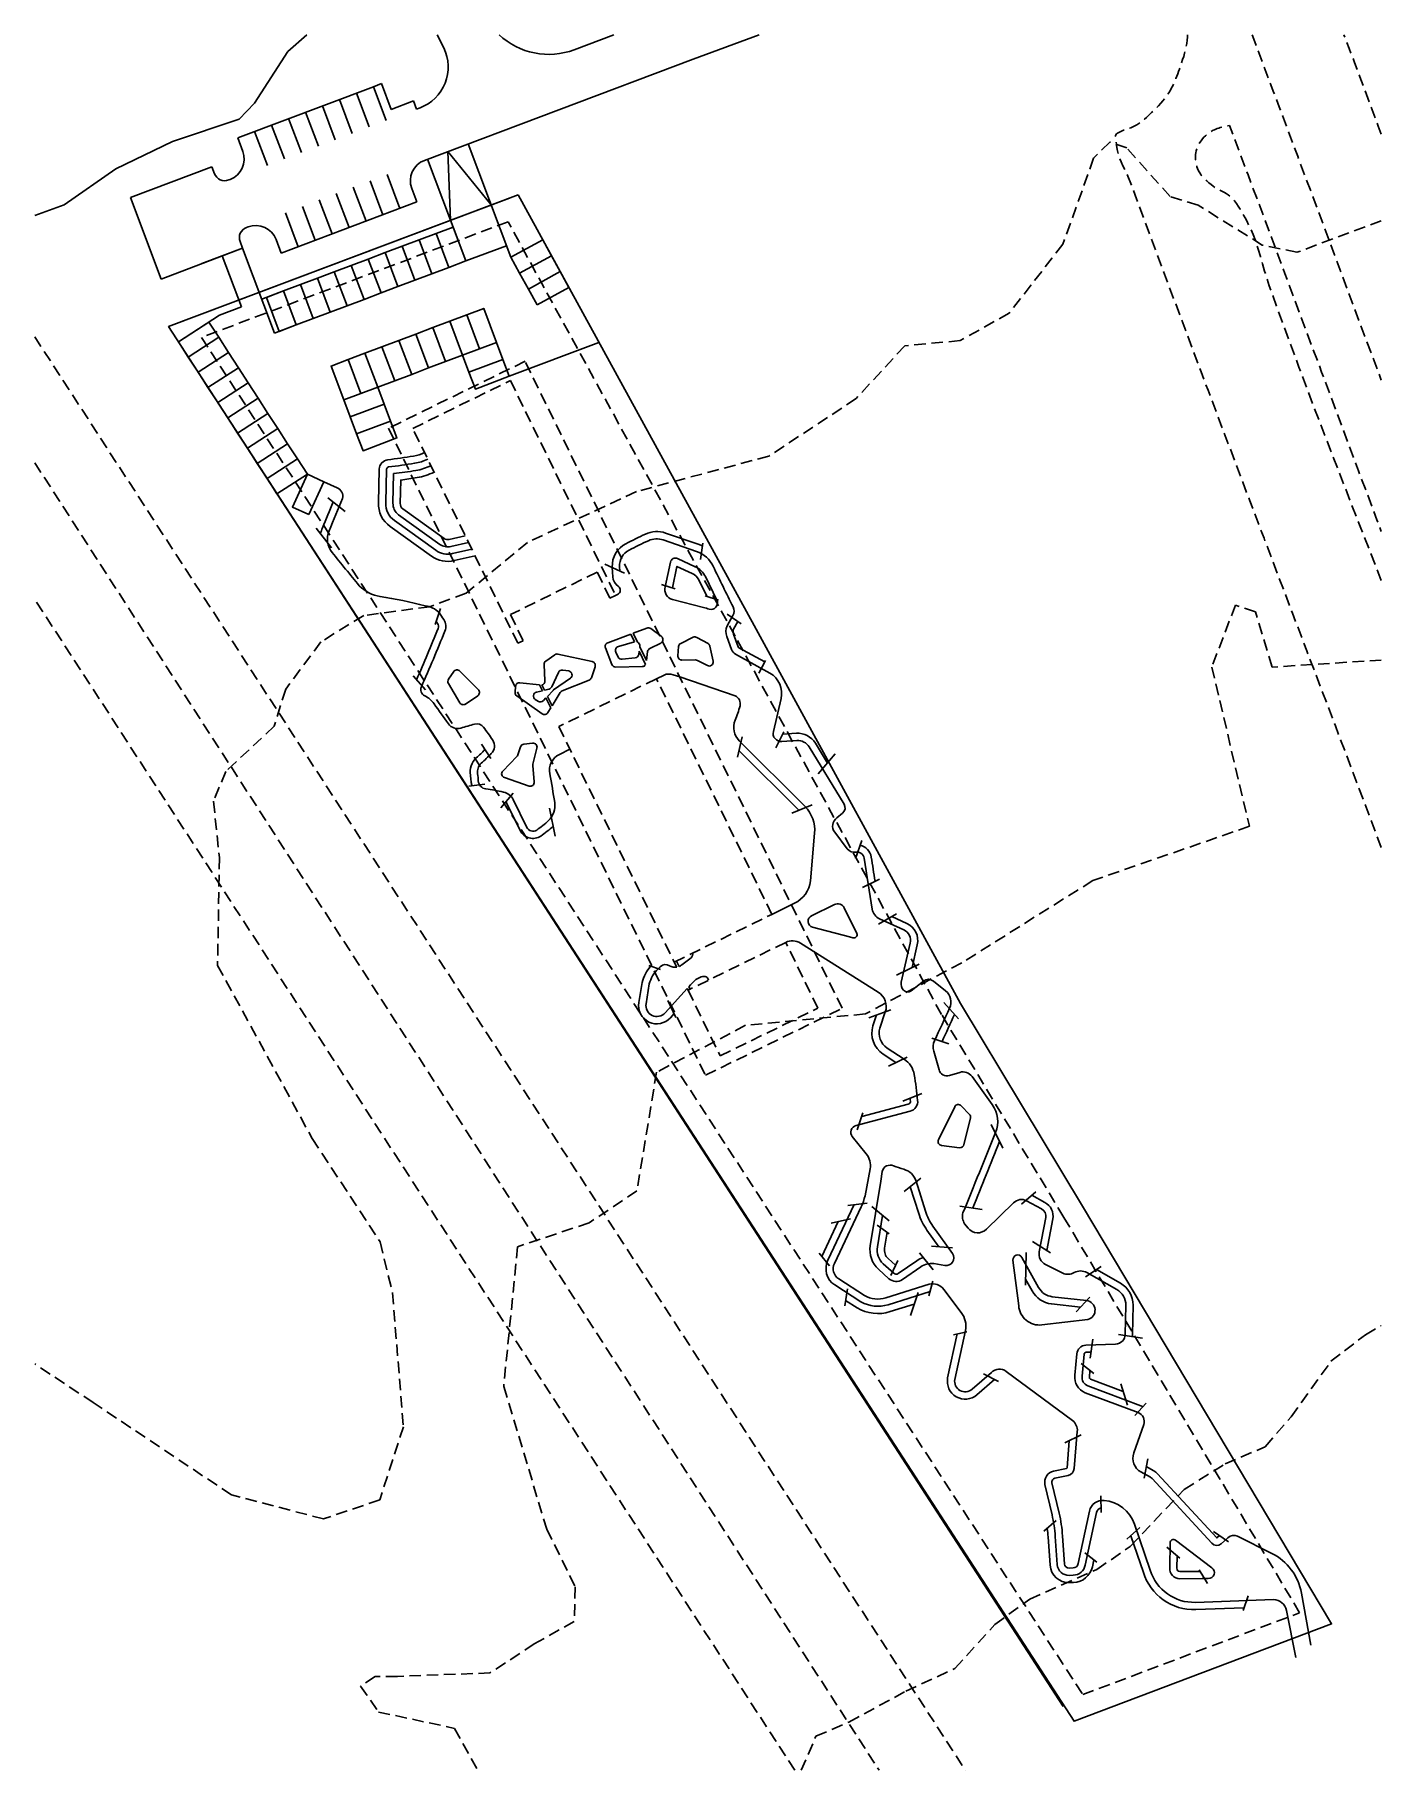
# Model space of a CAD drawing. Extents: x -52 to 133, y -185 to 55.
import ezdxf

# ---------------------------------------------------------------- set-up
doc = ezdxf.new("R2010")
doc.units = 0
doc.header["$LTSCALE"] = 0.25
doc.linetypes.add('HIDDEN', pattern=[9.525, 6.35, -3.175])
doc.layers.get('0').update_dxf_attribs({"linetype": 'CONTINUOUS'})
for name, color, linetype in [('EXISTENTE', 134, 'CONTINUOUS'), ('FINO', 150, 'CONTINUOUS'), ('TRACEJADO', 152, 'HIDDEN')]:
    doc.layers.add(name, color=color, linetype=linetype)

msp = doc.modelspace()

# ---------------------------------------------------------------- linework, layer by layer
msp.add_lwpolyline([(14.31, 32.67), (-33.9, 14.5), (91, -177.88), (126.51, -164.47), (92.17, -106.84), (75.32, -78.9), (46.86, -26.75)], close=True)
at = {"layer": 'EXISTENTE'}
for p, q in [((13.12, 32.22), (-33.9, 14.5)), ((-33.9, 14.5), (89.48, -175.86))]:
    msp.add_line(p, q, dxfattribs=at)
at = {"layer": 'EXISTENTE', "flags": 128}
msp.add_lwpolyline([(38.48, 51.4), (47.57, 54.76)], dxfattribs=at)
at = {"layer": 'FINO'}
for p, q in [((4.07, 52.95), (3.17, 54.76)), ((38.48, 51.4), (1.4, 37.42)), ((-5.65, 47.59), (-4.53, 48.01)), ((-4.53, 48.01), (-3.2, 44.46)), ((-24.36, 40.54), (-5.64, 47.59)), ((-3.2, 44.46), (-0.11, 45.62, 0)), ((-0.11, 45.62, 0), (0.31, 44.49)), ((0.31, 44.49), (0.8, 44.68)), ((-23.65, 38.67), (-24.36, 40.54)), ((7.43, 39.7), (13.32, 24.06)), ((-39.14, 32.29), (-27.91, 36.53)), ((-27.91, 36.53), (-27.56, 35.59)), ((1.82, 37.58), (7.11, 23.55)), ((-25.61, 34.72), (-25.4, 34.8)), ((-0.35, 33.56), (0.36, 31.69)), ((-34.91, 21.06), (-39.14, 32.29)), ((0.36, 31.69), (-18.36, 24.63)), ((-22.93, 28.25), (-23.16, 28.17)), ((-18.36, 24.63), (-19.06, 26.5)), ((-23.68, 25.3), (-34.91, 21.06)), ((-23.68, 25.3), (-29.3, 23.18)), ((-26.49, 24.24), (-23.84, 17.22)), ((-24.03, 26.23), (-23.68, 25.3)), ((-23.68, 25.3), (-19.27, 13.6)), ((7.11, 23.55), (12.72, 25.66)), ((-18.05, 19.41), (-21.04, 18.28)), ((-23.84, 17.22), (-26.85, 16.09)), ((-32.54, 12.4), (-26.85, 16.09)), ((-16.29, 14.73), (-19.27, 13.6)), ((13.1, 7.64), (25.47, 12.3)), ((-12.47, -6.9), (-10.64, -7.73)), ((-9.53, -11.02), (-11.94, -9.13)), ((-11.4, -16), (-13.54, -13.31)), ((39.45, -17.64), (39.78, -15.37)), ((28.97, -19.51), (26.3, -18.26)), ((36, -21.7), (34.11, -21.06)), ((41.96, -23.25), (40.12, -22.63)), ((2.86, -26.59), (3.61, -24.39)), ((45.08, -26.49), (43.13, -25.19)), ((29.85, -27.93), (30.38, -29.01)), ((30.17, -27.81), (30.76, -29.02)), ((31.01, -30.28), (31.9, -32.11)), ((31.09, -29.68), (32.01, -31.56)), ((48.45, -31.55), (47.54, -33.29)), ((1.53, -35.6), (-0.15, -33.68)), ((17.26, -34.92), (17.66, -35.73)), ((17.59, -34.93), (17.95, -35.66)), ((18.15, -36.73), (18.82, -38.1)), ((18.36, -36.51), (19, -37.81)), ((45.22, -42.1), (44.59, -44.9)), ((50.96, -41.4), (49.85, -43.59)), ((10.56, -45.1), (9.27, -43.1)), ((55.71, -47.22), (58.06, -44.44)), ((9.74, -48.63), (7.54, -48.88)), ((11.93, -51.9), (13.64, -49.88)), ((18.66, -51.93), (19.45, -55.78)), ((54.88, -51.49), (52.08, -52.61)), ((61.71, -56.41), (60.87, -58.86)), ((64.17, -61.73), (61.81, -62.89)), ((66.51, -66.51), (64.01, -67.93)), ((33.96, -74.21), (32.33, -73.65)), ((35.85, -73.18), (36.19, -73.87)), ((36.51, -73.78), (36.15, -73.04)), ((69.63, -73.44), (66.51, -74.96)), ((38.04, -76.91), (37.87, -76.56)), ((36.09, -80.79), (34.95, -78.45)), ((37.75, -77.05), (37.63, -76.82)), ((73.01, -78.76), (75.05, -80.99)), ((65.71, -79.76), (62.68, -80.85)), ((73.7, -84.44), (71.37, -83.64)), ((67.97, -86.27), (65.39, -87.54)), ((69.99, -91.31), (67.38, -92.37)), ((61.07, -96.32), (61.88, -93.97)), ((81.16, -98.85), (79.56, -95.57)), ((69.85, -102.99), (67.54, -104.83)), ((83.75, -106.57), (85.73, -104.85)), ((62.46, -106.43), (59.81, -106.73)), ((65.47, -108.85), (63.11, -106.87)), ((78.32, -107.29), (75.23, -106.82)), ((60.18, -108.59), (57.51, -109.16)), ((65.51, -110.64), (63.82, -109.46)), ((74.24, -112.6), (71.31, -112.37)), ((87.76, -113.26), (85.27, -111.72)), ((57.28, -115.07), (55.82, -113.3)), ((66.7, -114.32), (65.7, -116.4)), ((71.56, -115.6), (69.69, -113.28)), ((84.29, -117.72), (84.4, -113.22)), ((70.98, -119.19), (71.52, -117.19)), ((92.59, -116.6), (94.71, -115.16)), ((59.73, -118.26), (59.36, -120.6)), ((69.51, -118.74), (68.42, -121.94)), ((93.16, -119.39), (91.27, -121.41)), ((76.22, -124.17), (74.35, -124.59)), ((93.21, -127.82), (93.56, -125.19)), ((97.1, -124.55), (100.44, -125.04)), ((93.71, -129.93), (91.96, -128.55)), ((80.57, -131.01), (78.48, -129.96)), ((97.43, -131.34), (98.37, -134.31)), ((99.39, -135.73), (100.93, -134.03)), ((91.97, -138.39), (89.73, -139.48)), ((101.16, -141.69), (100.65, -144.34)), ((94.74, -149.1), (94.69, -146.79)), ((88.51, -150.2), (86.83, -151.69)), ((98.28, -152.79), (100.08, -151.15)), ((112.27, -153.16), (110.23, -151.73)), ((92.49, -154.65), (94.12, -155.96)), ((105.58, -155.38), (103.77, -153.89)), ((108.23, -157.02), (109.39, -158.87)), ((114.99, -160.59), (114.3, -162.62))]:
    msp.add_line(p, q, dxfattribs=at)
at = {"layer": 'FINO', "flags": 128}
for points in [[(-14.84, 54.76), (-17.44, 52.44), (-22.04, 45.34), (-24.16, 43.13), (-33.35, 40.02), (-41.16, 36.24), (-48.28, 31.28), (-52.35, 29.81)], [(-8.56, 41.15), (-10.32, 45.83)], [(-6.22, 42.03), (-7.98, 46.71)], [(-3.88, 42.92), (-5.64, 47.59)], [(-15.57, 38.51), (-17.34, 43.18)], [(-13.23, 39.39), (-15, 44.07)], [(-10.9, 40.27), (-12.66, 44.95)], [(-20.25, 36.74), (-22.02, 41.42)], [(-17.91, 37.62), (-19.68, 42.3)], [(-6.66, 29.04), (-8.43, 33.72)], [(-4.32, 29.92), (-6.09, 34.6)], [(-1.98, 30.81), (-3.75, 35.48)], [(-11.34, 27.28), (-13.11, 31.96)], [(-9, 28.16), (-10.77, 32.84)], [(-16.02, 25.51), (-17.78, 30.19)], [(-13.68, 26.4), (-15.44, 31.07)]]:
    msp.add_lwpolyline(points, dxfattribs=at)
msp.add_lwpolyline([(11.69, 54.76, 0.286054), (22.06, 52.69), (27.54, 54.76)], format="xyb", dxfattribs=at)
at = {"layer": 'FINO'}
for points in [[(10.6, 31.28), (4.62, 38.64), (4.99, 29.16)], [(53.03, -52.23), (44.79, -44.03)], [(37.87, -76.56), (38.11, -76.3)], [(56.2, -113.76), (58.47, -108.96)]]:
    msp.add_lwpolyline(points, dxfattribs=at)
for points in [[(2.43, 21.78), (0.09, 20.9), (-1.67, 25.58), (0.66, 26.46)], [(4.77, 22.66), (2.43, 21.78), (0.66, 26.46), (3, 27.34)], [(7.11, 23.55), (4.77, 22.66), (3, 27.34), (5.34, 28.22)], [(14.53, 21.87), (13.32, 24.06), (17.71, 26.46), (18.91, 24.27)], [(-2.25, 20.02), (-4.59, 19.14), (-6.35, 23.81), (-4.01, 24.7)], [(0.09, 20.9), (-2.25, 20.02), (-4.01, 24.7), (-1.67, 25.58)], [(15.73, 19.68), (14.53, 21.87), (18.91, 24.27), (20.11, 22.08)], [(-9.27, 17.37), (-11.61, 16.49), (-13.37, 21.17), (-11.03, 22.05)], [(-6.93, 18.25), (-9.27, 17.37), (-11.03, 22.05), (-8.69, 22.93)], [(-4.59, 19.14), (-6.93, 18.25), (-8.69, 22.93), (-6.35, 23.81)], [(16.93, 17.48), (15.73, 19.68), (20.11, 22.08), (21.31, 19.89)], [(-16.29, 14.73), (-18.63, 13.84), (-20.39, 18.52), (-18.05, 19.41)], [(-13.95, 15.61), (-16.29, 14.73), (-18.05, 19.41), (-15.71, 20.29)], [(-11.61, 16.49), (-13.95, 15.61), (-15.71, 20.29), (-13.37, 21.17)], [(11.34, 12.32), (9, 11.43), (7.24, 16.11), (9.58, 17)], [(-31.18, 10.3), (-32.54, 12.4), (-28.34, 15.12), (-26.98, 13.02)], [(6.66, 10.55), (4.32, 9.67), (2.56, 14.35), (4.9, 15.23)], [(9, 11.43), (6.66, 10.55), (4.9, 15.23), (7.24, 16.11)], [(-29.82, 8.21), (-31.18, 10.3), (-26.98, 13.02), (-25.62, 10.93)], [(-0.36, 7.91), (-2.7, 7.03), (-4.46, 11.7), (-2.12, 12.59)], [(1.98, 8.79), (-0.36, 7.91), (-2.12, 12.59), (0.22, 13.47)], [(4.32, 9.67), (1.98, 8.79), (0.22, 13.47), (2.56, 14.35)], [(11.34, 12.32), (12.22, 9.98), (7.54, 8.21), (6.66, 10.55)], [(-28.46, 6.11), (-29.82, 8.21), (-25.62, 10.93), (-24.26, 8.83)], [(-7.37, 5.26), (-9.71, 4.38), (-11.48, 9.06), (-9.14, 9.94)], [(-5.04, 6.14), (-7.37, 5.26), (-9.14, 9.94), (-6.8, 10.82)], [(-2.7, 7.03), (-5.04, 6.14), (-6.8, 10.82), (-4.46, 11.7)], [(12.22, 9.98), (13.1, 7.64), (8.43, 5.87), (7.54, 8.21)], [(-27.1, 4.01), (-28.46, 6.11), (-24.26, 8.83), (-22.9, 6.73)], [(-25.74, 1.91), (-27.1, 4.01), (-22.9, 6.73), (-21.54, 4.63)], [(-5.04, 6.14), (-4.15, 3.8), (-8.83, 2.04), (-9.71, 4.38)], [(-24.38, -0.19), (-25.74, 1.91), (-21.54, 4.63), (-20.18, 2.53)], [(-23.02, -2.28), (-24.38, -0.19), (-20.18, 2.53), (-18.82, 0.44)], [(-4.15, 3.8), (-3.27, 1.47), (-7.95, -0.3), (-8.83, 2.04)], [(-21.66, -4.38), (-23.02, -2.28), (-18.82, 0.44), (-17.47, -1.66)], [(-3.27, 1.47), (-2.39, -0.87), (-7.07, -2.64), (-7.95, -0.3)], [(-20.3, -6.48), (-21.66, -4.38), (-17.47, -1.66), (-16.11, -3.76)], [(-18.94, -8.58), (-20.3, -6.48), (-16.11, -3.76), (-14.75, -5.86)], [(-14.55, -11.44), (-16.82, -10.41), (-14.75, -5.86), (-12.47, -6.9)]]:
    msp.add_lwpolyline(points, close=True, dxfattribs=at)
for points in [[(8.38, -17.11), (5.51, -17.79, -0.215167), (2.37, -17.18), (-3.34, -13.08, -0.25109), (-4.94, -9.8), (-4.83, -5.16, -0.373889), (-3.66, -3.87, 0.01201), (-0.11, -3.37, 0.074148), (1.41, -2.88, 0.011084)], [(7.93, -16.19), (5.28, -16.82, -0.21489), (2.95, -16.36), (-2.75, -12.26, -0.251628), (-3.94, -9.83), (-3.83, -5.18, -0.373889), (-3.54, -4.87, 0.01201), (0.05, -4.36, 0.073983), (1.85, -3.78, 0.010262)], [(7.48, -15.27), (5.05, -15.84, -0.214414), (3.53, -15.55), (-2.17, -11.45, -0.252553), (-2.94, -9.86), (-2.85, -5.79, 0.010103), (0.22, -5.35, 0.073862), (2.29, -4.68, 0.009603)], [(7.03, -14.35), (4.82, -14.87, -0.213282), (4.11, -14.73), (-1.59, -10.64, -0.254799), (-1.94, -9.89), (-1.87, -6.67, 0.007322), (0.38, -6.33, 0.073771), (2.73, -5.58, 0.009059)], [(21.46, -43.81), (20.01, -44.52, 0.338726), (18.68, -47.19, -0.011209), (19.36, -51.16, -0.242677), (18.51, -53.64, -0.044238), (16.88, -54.95, -0.452142), (15.51, -54.59), (13.63, -50.75, 0.231203), (12.3, -49.71, 0.017096), (9.86, -49.28, -0.360033), (8.83, -48.17, 0.030067), (8.73, -47.2, -0.255614), (9.23, -45.74, 0.012619), (10.62, -44.4, 0.353345), (10.81, -42.57, 0.014357), (9.55, -40.76, 0.31197), (8.31, -40.34, 0.004727), (6.42, -40.89, -0.322375), (4.7, -40.3, 0.001636), (2.74, -37.55, 0.121341), (1.43, -36.44, -0.400612), (0.98, -35.18, 0.008615), (4.22, -27.51, 0.247421), (4.06, -25.91, 0.009264), (3.42, -24.96, 0.166218), (1.51, -24.02, 0.023508), (-4.71, -22.74, -0.154485), (-7.59, -21.25, -0.002299), (-11.34, -16.66, -0.276778), (-11.76, -13.66, 0.001045), (-9.9, -9.2, 0.000624)], [(-12.92, -14.08, -0.053784), (-12.68, -13.27, 0.003817), (-11.2, -9.7, 0.000341)], [(39.72, -15.76, 0.024091), (39.27, -15.57), (34.65, -13.98, 0.193743), (31.87, -14.13, 0.009956), (29.18, -15.45, 0.292726), (27.3, -18.68), (27.31, -18.73)], [(123.63, -167.39), (122.35, -160.2, 0.237021), (118.26, -154.74), (113.53, -152.38, 0.316935), (112.21, -152.57), (111.28, -153.4, -0.411894), (110, -153.33), (101.76, -144.42, 0.078973), (101.52, -144.23), (100.21, -143.5, -0.367731), (99.23, -140.88), (100.6, -136.96, 0.407896), (99.83, -135.31), (92.54, -132.57, -0.351777), (91.12, -130.16), (91.38, -127.19, -0.37296), (92.6, -126.01), (96.73, -125.86, 0.395379), (98.05, -124.52), (98.13, -120.48, 0.274683), (96.9, -118.33), (92.76, -116, 0.262906), (91.01, -116.01, -0.241117), (89.44, -116.08), (87.06, -114.87, -0.328464), (86.18, -113.13), (87.08, -108.42, 0.326302), (86.5, -107.2), (84.43, -106.09, 0.345984), (82.66, -106.4), (78.91, -110.01, -0.454726), (76.38, -109.86), (75.9, -109.28, -0.208541), (75.67, -107.74, 0.002852), (80.16, -96.67, 0.26227), (79.69, -92.83), (76.93, -88.96, 0.320889), (75.23, -88.38), (73.81, -88.82, -0.433112), (72.37, -88.01), (71.64, -85.45, -0.180101), (71.75, -84.01, 0.000641), (73.82, -79.52, 0.336991), (73.28, -77.11), (71.59, -75.78, 0.34456), (70.21, -75.78), (68.51, -77.12, -0.379508), (67.49, -77.06, -0.25542), (67.16, -75.95), (68.4, -70.56, 0.354759), (67.51, -68.73), (64.16, -67.19, -0.248844), (63.16, -65.87, -0.002172), (62.04, -58.84, 0.442491), (60.79, -58.02), (60.92, -57.99, -0.288036), (59.71, -57.54), (57.98, -55.26, -0.4204), (58.28, -53.28), (59.07, -52.62, 0.373913), (59.27, -51.37), (54.46, -43.49, 0.275358), (52.76, -42.6), (50.67, -42.73, -0.507664), (49.52, -41.36), (50.58, -36.82, 0.329854), (49.05, -33.3), (44.3, -30.67, -0.179863), (43.75, -30.03), (43.1, -28.26, -0.195402), (43.14, -26.8), (43.94, -25.36, 0.245422), (43.96, -24.17, -0.002432), (41.22, -18.57, 0.194912), (38.94, -16.51), (34.33, -14.93, 0.193743), (32.29, -15.04, 0.009956), (29.63, -16.34, 0.292689), (28.3, -18.63), (28.33, -19.21)], [(27.31, -18.73), (27.38, -20.03, 0.238719), (28.12, -21.32, -0.599837), (28.02, -22.45), (27.76, -22.58)], [(35.59, -21.56), (36.22, -18.58), (38.34, -19.55, -0.175006), (39.24, -20.43), (40.35, -22.7)], [(0.31, -34.21, 0.007968), (3.29, -27.14, 0.247421), (3.22, -26.46, 0.000671), (3.01, -26.15, 0.008593)], [(48.34, -31.77), (44.78, -29.8, -0.179863), (44.68, -29.68), (44.03, -27.92, -0.185933), (44.04, -27.24), (44.62, -26.19)], [(31.9, -32.11, -0.273846), (31.43, -32.41), (27.78, -32.48, -0.31324), (27.26, -32.13), (26.35, -29.83, -0.419808), (26.67, -29.12), (29.85, -27.93)], [(30.17, -27.81), (32.09, -27.09, -0.252685), (32.61, -27.16), (34.07, -28.23, -0.564043), (33.98, -29.17), (32.49, -29.9, 0.249392), (32.18, -30.32), (32.01, -31.56)], [(19, -37.81), (20.14, -35.96, -0.162184), (20.41, -35.73), (24.1, -34.28, 0.220062), (24.42, -33.95), (24.93, -32.43, 0.447832), (24.53, -31.72), (19.8, -30.68, 0.211475), (19.36, -30.77), (18.12, -31.65, 0.259176), (17.89, -32.13), (18.02, -34.35, -0.372994), (17.59, -34.93, -0.078099)], [(31.01, -30.28), (30.95, -30.73, -0.344054), (30.46, -31.2), (28.68, -31.4, -0.316151), (28.13, -31.09), (27.79, -30.41, -0.468634), (28.14, -29.63), (30.38, -29.01)], [(30.76, -29.02, -0.341726), (31.1, -29.6), (31.09, -29.68)], [(17.95, -35.66), (18.59, -35.5, 0.227155), (18.95, -35.2), (19.88, -33.2, -0.334513), (20.47, -32.89), (21.29, -33.01, -0.674892), (21.52, -34.01), (19.21, -35.63, 0.050695), (19.13, -35.7), (18.36, -36.51)], [(36.62, -33.84), (35.68, -33.52, 0.190365), (34.44, -33.57), (33.4, -34.08)], [(17.26, -34.92), (14.57, -34.63, 0.423055), (13.96, -35.13), (13.89, -35.95, 0.264897), (14.13, -36.45), (17.63, -38.91, 0.431899), (18.42, -38.75), (18.82, -38.1)], [(18.15, -36.73), (17.8, -37.1, -0.354706), (17.11, -37.2), (16.69, -36.94, -0.66589), (16.85, -35.93), (17.66, -35.73)], [(49.32, -66.58), (52.45, -65.05, 0.255779), (54.63, -61.97), (55.21, -55.4, 0.214699), (53.88, -51.67), (44.81, -42.63, -0.303193), (44.24, -39.81, 0.030048), (44.92, -37.83, 0.379443), (44.23, -36.44), (36.62, -33.84)], [(56.99, -45.71), (55.31, -42.97, 0.275894), (52.7, -41.6), (50.8, -41.72)], [(7.96, -48.83, -0.072143), (7.83, -48.22, 0.030067), (7.74, -47.37, -0.255614), (8.55, -45.01, 0.011154), (9.76, -43.85, 0.001465)], [(19.16, -54.4, -0.043085), (17.43, -55.78, -0.452569), (14.61, -55.03), (12.73, -51.19, 0.042617), (12.65, -51.05, 0.186746)], [(63.55, -62.03, -0.001033), (63.03, -58.69, 0.30673), (61.49, -57.04, 0.07906)], [(68.65, -73.91), (69.37, -70.78, 0.354799), (67.93, -67.83), (65.87, -66.87)], [(121.6, -169.11), (120.3, -162.61, 0.353246), (118.5, -161.11), (107.74, -161.49, -0.33916), (101.5, -157.04), (99.31, -150.7, 0.294359), (95.14, -147.42, 0.381396), (93.13, -148.9), (91.56, -156.15, -0.339437), (90.85, -156.75), (90.3, -156.77, -0.399204), (89.67, -156.2), (89.4, -152.33, 0.038586), (88.94, -149.18), (87.95, -145.02, -0.421009), (88.36, -144.37), (90.18, -143.98, 0.330494), (91.02, -143.03), (91.44, -137.9, 0.2512), (90.8, -136.42), (81.65, -129.63, 0.369937), (79.59, -129.78), (76.94, -132.09, -0.710737), (74.54, -130.73), (76.01, -123.99, 0.23008), (75.41, -121.5), (73.04, -118.32, 0.310309), (71.01, -117.62), (65.04, -119.48, -0.205092), (62.1, -119.17), (58.53, -116.86, -0.383041), (57.95, -114.74), (61.64, -106.92, 0.055701), (62.16, -105.4), (62.87, -101.71, 0.222255), (62.34, -99.61), (60.41, -97.24, -0.556032), (60.93, -95.72), (68.39, -93.74, 0.369305), (69.42, -92.24, 0.013749), (68.95, -88.69, 0.21799), (67.55, -86.58), (65.21, -85.03, -0.328394), (64.2, -82.27), (64.96, -80.04, 0.353177), (63.98, -77.33), (53.25, -70.56, 0.262713), (51.22, -70.45, 0.262713)], [(32.59, -73.74, 0.119124), (31.43, -75.98), (30.97, -78.75, 0.752295), (35.33, -80.84), (35.84, -80.27)], [(33.63, -74.09, 0.141068), (32.41, -76.18), (31.96, -78.91, 0.753661), (34.58, -80.17), (37.63, -76.82)], [(33.63, -74.09), (33.92, -73.8, -0.342884), (35.21, -73.67, 0.17789), (36.19, -73.87, 0.058166)], [(36.51, -73.78, 0.08397), (36.92, -73.53), (38.17, -72.57, 0.310113), (38.38, -71.91)], [(38.11, -76.3), (38.54, -75.84, -0.18417), (39.95, -75.15, -0.290534), (40.47, -75.41), (40.59, -75.66)], [(66.42, -87.03), (64.66, -85.87, -0.3304), (63.25, -81.97), (63.76, -80.46)], [(72.79, -84.13, 0.000533), (74.51, -80.4, 0.000066)], [(61.7, -94.48), (68.13, -92.77, 0.369305), (68.43, -92.34, 0.001502), (68.39, -91.96, 0.012246)], [(77.04, -107.09, 0.002394), (80.72, -97.93, 0.000208)], [(72.34, -112.45), (70.71, -110.16, -0.081345), (69.57, -107.83), (68.4, -104.15)], [(71.13, -118.63), (65.34, -120.43, -0.207044), (61.59, -120.03), (57.98, -117.7, -0.38146), (57.05, -114.3), (60.67, -106.63)], [(87.24, -112.94), (88.06, -108.6, 0.326579), (86.97, -106.32), (85.16, -105.34)], [(64.59, -108.11), (63.88, -112.45, 0.24974), (64.68, -114.8), (66.12, -116.09, 0.335623), (66.75, -116.14), (69.29, -114.38, -0.071867), (70.21, -113.92, -0.110939)], [(65.22, -110.44), (64.87, -112.61, 0.247892), (65.35, -114.07), (66.38, -114.98)], [(84.31, -116.9), (85.22, -118.53, 0.238191), (87.87, -120.33), (91.86, -120.78)], [(99.03, -124.83, 0.030333), (99.05, -124.55), (99.13, -120.5, 0.274952), (97.39, -117.46), (94.07, -115.59)], [(68.96, -120.35), (65.63, -121.39, -0.208463), (61.07, -120.88), (59.48, -119.85)], [(80.02, -130.73), (77.6, -132.85, -0.713704), (73.56, -130.53), (74.88, -124.47)], [(100.49, -134.51, 0.037262), (100.18, -134.37), (92.89, -131.63, -0.357173), (92.11, -130.28), (92.38, -127.27, -0.366641), (92.65, -127), (93.32, -126.98)], [(97.77, -132.4), (93.24, -130.69, -0.385217), (93.1, -130.42), (93.18, -129.51)], [(94.72, -148.45, 0.279722), (94.11, -149.11), (92.54, -156.36, -0.341563), (90.89, -157.75), (90.33, -157.77, -0.40017), (88.67, -156.27), (88.4, -152.4, 0.038531), (87.96, -149.41), (86.98, -145.25, -0.421311), (88.16, -143.39), (89.97, -143.01, 0.326198), (90.02, -142.95), (90.33, -139.19)], [(111.03, -152.29), (110.68, -152.59), (102.49, -143.74, 0.078973), (102, -143.36), (100.95, -142.77)], [(93.72, -155.63), (93.52, -156.57, -0.342388), (90.92, -158.75), (90.36, -158.77, -0.400504), (87.68, -156.34), (87.41, -152.47, 0.015942), (87.29, -151.29, 0.022515)], [(114.42, -162.25), (107.78, -162.49, -0.338491), (100.55, -157.35), (98.81, -152.31)], [(108.36, -157.22), (105.59, -157.24, -0.46449), (105.18, -156.77), (105.21, -155.07)]]:
    msp.add_lwpolyline(points, format="xyb", dxfattribs=at)
for points in [[(39.89, -24.25), (35.6, -23.15, -0.417828), (34.6, -21.42), (35.33, -17.98, -0.486881), (36.29, -17.51), (38.75, -18.64, -0.174679), (40.14, -20), (41.72, -23.23, -0.654801), (40.67, -24.48, 0.005085)], [(40.51, -29.24), (38.97, -28.38, 0.245785), (38.46, -28.36), (36.76, -29.2, 0.264385), (36.45, -29.65), (36.35, -30.9, 0.44037), (36.9, -31.5), (38.78, -31.49, -0.123441), (39.04, -31.55), (40.42, -32.27, 0.634807), (41.22, -31.67), (40.78, -29.6, 0.217013)], [(5.43, -33.1), (4.72, -34.15, 0.291234), (4.7, -34.75), (6.28, -37.4, 0.431814), (7.06, -37.57), (8.75, -36.42, 0.470242), (8.83, -35.58), (6.27, -33.02, 0.471041)], [(16.91, -43.65), (16.37, -45.87, 0.082526), (16.35, -46.05), (16.55, -48.32, -0.542949), (15.83, -48.89), (12.42, -47.72, -0.547826), (12.2, -46.82), (14.14, -44.79, 0.108901), (14.26, -44.59), (14.65, -43.47, -0.291887), (15.11, -43.1), (16.32, -42.97, -0.519373)], [(60.01, -69.68), (54.93, -68.36, -0.709797), (54.8, -66.77), (57.94, -65.23, -0.414214), (59.3, -65.69, 0), (61.03, -69.22, -0.694411), (60.48, -69.8)], [(76.71, -94.68), (75.81, -98.35, -0.380933), (75.21, -98.77), (72.73, -98.46, -0.514745), (72.3, -97.67), (74.53, -93.12, -0.521301), (75.42, -92.98), (76.57, -94.17, -0.256319)], [(64.35, -103.4), (62.89, -112.29, 0.250761), (64, -115.54), (65.46, -116.84, 0.340206), (67.31, -116.97), (69.86, -115.2, -0.182177), (71.63, -114.76), (73.17, -115.02, 0.658017), (74.23, -113.38), (71.52, -109.58, -0.081579), (70.52, -107.54), (69.2, -103.37, 0.253828), (67.51, -101.75, -0.030274), (66.1, -101.26, 0.450132), (64.51, -102.04)], [(89.73, -122.85), (86.56, -123.22, -0.428305), (83.36, -120.57), (82.57, -114.29, -0.840102), (83.79, -113.91), (86.09, -118.04, 0.237503), (87.99, -119.33), (92.7, -119.86, -0.826742), (92.9, -122.48)], [(108.65, -158.22), (105.6, -158.24, -0.444055), (104.18, -156.7), (104.23, -153.3, -0.613989), (104.99, -152.93), (110, -156.73, -0.739635), (109.51, -158.21)]]:
    msp.add_lwpolyline(points, format="xyb", close=True, dxfattribs=at)
for centre, radius, start, end in [((-1.32, 50.29), 6, 290.6551, 26.2253), ((-26.46, 37.61), 3, 290.6551, 20.6551), ((2.46, 34.62), 3, 110.6551, 200.6551), ((-26.15, 36.13), 1.51, 200.9894, 291.2767), ((-22.63, 26.76), 1.5, 110.6551, 200.6551), ((-21.87, 25.45), 3, 20.6551, 110.6551), ((-11.11, -8.89), 1.25, 345.7961, 67.8682)]:
    msp.add_arc(centre, radius, start, end, dxfattribs=at)
at = {"layer": 'TRACEJADO', "flags": 128}
for points in [[(106.66, 54.76), (106.64, 54.41), (106.6, 54), (106.53, 53.54), (106.45, 53.1), (106.35, 52.65), (106.23, 52.21), (106.11, 51.76), (105.97, 51.32), (105.83, 50.89), (105.68, 50.45), (105.53, 50.02), (105.41, 49.69), (105.29, 49.36), (105.16, 49.03), (105.04, 48.7), (104.9, 48.37), (104.76, 48.05), (104.61, 47.73), (104.45, 47.42), (104.28, 47.12), (104.05, 46.74), (103.8, 46.37), (103.53, 46.01), (103.24, 45.65), (102.95, 45.31), (102.65, 44.97), (102.33, 44.64), (102.01, 44.32), (101.69, 44.01), (101.45, 43.78), (101.21, 43.56), (100.97, 43.34), (100.72, 43.12), (100.46, 42.91), (100.2, 42.7), (99.93, 42.51), (99.65, 42.34), (99.37, 42.17), (99.18, 42.08), (98.99, 42), (98.8, 41.93), (98.6, 41.86), (98.4, 41.79), (98.2, 41.73), (98.01, 41.66), (97.81, 41.58), (97.62, 41.49), (97.44, 41.41), (97.35, 41.37), (97.26, 41.33), (97.16, 41.29), (96.99, 41.2), (96.86, 41.1), (96.75, 40.96), (96.69, 40.81), (96.67, 40.64), (96.68, 40.47), (96.71, 40.28), (96.75, 40.09), (96.79, 39.9), (96.83, 39.72), (96.85, 39.54), (96.93, 38.94), (97.06, 38.36), (97.25, 37.79), (97.48, 37.24), (97.73, 36.69), (97.99, 36.14), (98.26, 35.59), (98.51, 35.04), (98.73, 34.48), (99.61, 32.13), (100.48, 29.78), (101.36, 27.43), (102.23, 25.08), (103.11, 22.73), (103.98, 20.38), (104.86, 18.02), (105.74, 15.67), (106.61, 13.33), (107.57, 10.79), (108.52, 8.25), (109.48, 5.71), (110.44, 3.17), (111.39, 0.63), (112.35, -1.91), (113.31, -4.44), (114.27, -6.98), (115.23, -9.52), (117.19, -14.7), (119.15, -19.87), (121.12, -25.05), (123.09, -30.22), (125.06, -35.4), (127.03, -40.57), (128.99, -45.75), (130.95, -50.93), (132.9, -56.11), (133.36, -57.38)], [(115.55, 54.76), (115.63, 54.53), (116.37, 52.59), (117.1, 50.64), (117.83, 48.69), (118.56, 46.74), (119.29, 44.79), (121.84, 37.99), (124.38, 31.19), (126.92, 24.38), (129.46, 17.58), (131.99, 10.78), (133.36, 7.1)], [(115.55, 54.76), (115.63, 54.53), (116.37, 52.59), (117.1, 50.64), (117.83, 48.69), (118.56, 46.74), (119.29, 44.79), (121.84, 37.99), (124.38, 31.19), (126.92, 24.38), (129.46, 17.58), (131.99, 10.78), (133.36, 7.1)], [(133.36, 41.05), (132.95, 42.15), (130.4, 48.96), (129.67, 50.91), (128.94, 52.86), (128.22, 54.76)], [(133.36, 41.05), (132.95, 42.15), (130.4, 48.96), (129.67, 50.91), (128.94, 52.86), (128.22, 54.76)], [(133.36, -20.52), (132.71, -18.84), (130.55, -13.3), (128.38, -7.75), (126.23, -2.2), (124.09, 3.35), (121.99, 8.92), (119.93, 14.51), (117.92, 20.12), (117.59, 21.12), (117.28, 22.13), (116.99, 23.16), (116.7, 24.18), (116.4, 25.19), (116.07, 26.2), (115.7, 27.18), (115.28, 28.15), (114.8, 29.08), (114.57, 29.48), (114.35, 29.89), (114.12, 30.3), (113.89, 30.7), (113.64, 31.1), (113.38, 31.48), (113.1, 31.85), (112.8, 32.19), (112.47, 32.5), (112.24, 32.68), (111.99, 32.84), (111.73, 32.98), (111.46, 33.12), (111.19, 33.26), (110.92, 33.4), (110.66, 33.54), (110.4, 33.7), (110.17, 33.88), (109.88, 34.11), (109.6, 34.34), (109.31, 34.59), (109.04, 34.84), (108.78, 35.11), (108.54, 35.39), (108.33, 35.69), (108.15, 36), (108.01, 36.32), (107.94, 36.54), (107.88, 36.77), (107.83, 37.01), (107.79, 37.26), (107.76, 37.51), (107.74, 37.76), (107.74, 38), (107.75, 38.24), (107.78, 38.47), (107.84, 38.76), (107.93, 39.05), (108.04, 39.33), (108.17, 39.61), (108.33, 39.88), (108.5, 40.14), (108.69, 40.39), (108.89, 40.62), (109.11, 40.83), (109.24, 40.95), (109.39, 41.07), (109.54, 41.18), (109.7, 41.29), (109.86, 41.39), (110.03, 41.48), (110.2, 41.57), (110.37, 41.66), (110.54, 41.74), (110.74, 41.82), (110.94, 41.89), (111.15, 41.95), (111.37, 42.01), (111.58, 42.06), (111.79, 42.1), (112.01, 42.15), (112.22, 42.2), (112.43, 42.25), (112.44, 42.23), (114.99, 35.43), (117.53, 28.63), (120.07, 21.83), (122.6, 15.02), (125.14, 8.22), (127.68, 1.42), (130.22, -5.38), (132.77, -12.18), (133.36, -13.76)]]:
    msp.add_lwpolyline(points, dxfattribs=at)
at = {"layer": 'TRACEJADO'}
for points in [[(133.36, 29.08), (121.74, 24.75), (116.93, 25.75), (108.11, 31.23), (104.24, 32.44), (98.25, 39.15), (95.92, 39.95), (93.69, 37.72), (89.46, 25.87), (82.04, 16.36), (75.28, 12.56), (67.64, 11.84), (60.95, 4.57), (48.88, -3.38), (30.63, -8.26), (15.6, -15.27), (7.15, -22.28), (2.15, -24.14), (-6.98, -25.37), (-12.88, -28.99), (-17.74, -35.51), (-19.32, -40.63), (-25.98, -46.86), (-27.7, -50.99), (-26.88, -58.76), (-27.13, -73.63), (-14.07, -97.52), (-4.7, -111.78), (-3.01, -118.79), (-1.51, -137.26), (-4.75, -147.34), (-12.52, -149.99), (-25.23, -146.66), (-44.27, -133.94), (-52.35, -128.59)], [(-52.35, 13.08), (76.02, -184.66)], [(-52.35, -4.28), (64.1, -184.66)], [(-52.35, -4.28), (64.1, -184.66)], [(-52.35, -4.28), (64.1, -184.66)], [(-52.35, -4.28), (64.1, -184.66)], [(52.48, -184.66), (-52.35, -23.13)], [(52.48, -184.66), (-52.35, -23.13)], [(52.48, -184.66), (-52.35, -23.13)], [(52.48, -184.66), (-52.35, -23.13)], [(133.36, -31.5), (118.33, -32.48), (116.02, -24.84), (113.26, -23.93), (109.98, -32.47), (115.19, -54.43), (93.58, -61.93), (75.51, -73.27), (62.21, -80.32), (45.67, -81.89), (33.41, -88.37), (30.7, -104.71), (24.13, -109.13), (14.25, -112.43), (12.33, -131.73), (18.27, -151.39), (22.19, -159.36), (22.07, -164.13), (16.55, -167.22), (10.44, -171.23), (-2.33, -171.7), (-5.4, -171.7), (-7.41, -173.03), (-4.92, -176.62), (5.56, -178.87), (8.76, -184.66)], [(53.36, -184.66), (55.4, -179.97), (59.94, -178.01), (67.79, -173.75), (74.57, -170.61), (80.07, -164.54), (84.87, -161.04), (94.13, -156.95), (98.75, -153.78), (106.17, -145.91), (111.82, -142.4), (117.36, -140.02), (120.92, -135.89), (126.42, -128.24), (131.19, -124.57), (133.36, -123.32)]]:
    msp.add_lwpolyline(points, dxfattribs=at)
for points in [[(12.93, 28.95), (-29.35, 13.01), (92.2, -174.22), (122.1, -162.93), (89.59, -108.38), (72.71, -80.39), (44.23, -28.19)], [(15.28, 9.71), (-3.57, 0.48), (40.15, -88.78), (59.01, -79.54)], [(13.25, 7.05), (27.76, -22.58), (26.99, -22.95), (25.23, -19.36), (13.25, -25.23), (15.01, -28.83), (14.29, -29.18), (-0.22, 0.45)], [(33.4, -34.08), (19.93, -40.68), (35.85, -73.18), (49.32, -66.58)], [(51.22, -70.45), (37.75, -77.05), (42.19, -86.11), (55.66, -79.51)]]:
    msp.add_lwpolyline(points, close=True, dxfattribs=at)

doc.saveas('drawing.dxf')
